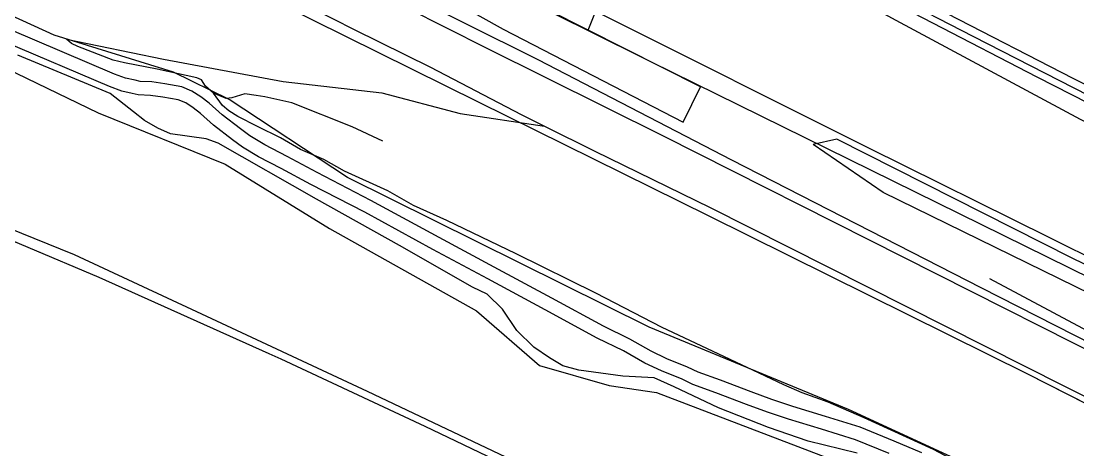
# Model space of a CAD drawing. Header units: millimetres. Extents: x 111502 to 977541, y 8702 to 1044108.
# Drawn here: x 975663.2 to 975820.3, y 476015.8 to 476079.6 of the extents above; entities that cross this region are included whole.
import ezdxf

# ---------------------------------------------------------------- set-up
doc = ezdxf.new("R2010")
doc.units = ezdxf.units.MM
doc.header["$LTSCALE"] = 0.25
doc.layers.add('X HVSS Site Background', color=8, linetype='Continuous')

# ---------------------------------------------------------------- blocks, each defined once
blk = doc.blocks.new('OS MAP')
at = {"layer": 'X HVSS Site Background'}
for points in [[(489069.49, 240940.5), (489092.5, 240925.08), (489114.61, 240910.28), (489143.44, 240890.98), (489166.22, 240876.35), (489199.3, 240853.06), (489223.87, 240836.73), (489269.62, 240806.38), (489302.27, 240784.61), (489326.42, 240769.22), (489369.36, 240741.84), (489396.31, 240725.09), (489428.2, 240706.47), (489455.32, 240690.48), (489500, 240664.75), (489529.59, 240648.27), (489564.93, 240628.79), (489595.97, 240612.71), (489616.37, 240602.3)], [(489606.89, 240562.24), (489594.63, 240568.49), (489547.22, 240591.98), (489512.93, 240608.92), (489478.43, 240626.06), (489465.94, 240627.54), (489458.32, 240631.14), (489446.68, 240641.93), (489366.24, 240677.28)], [(489427.21, 240596.64), (489452.82, 240586.27), (489471.02, 240577.8), (489496.42, 240565.95), (489525.84, 240551.98), (489552.94, 240538.01), (489569.02, 240528.48), (489575.58, 240524.59)], [(489595.88, 240549), (489589.55, 240553.25), (489567.96, 240563.2), (489538.33, 240575.47), (489493.46, 240597.7), (489475.89, 240609.34), (489467.63, 240613.36), (489449.85, 240618.86), (489427.84, 240629.02)], [(489436.58, 240616.92), (489456.42, 240607.33), (489475.27, 240599.72), (489490.82, 240590.13), (489512.64, 240577.89), (489522.03, 240569.76), (489532.4, 240566.79), (489539.39, 240565.73), (489574.31, 240552.4), (489584.9, 240544.78), (489589.22, 240540.99)], [(489578.86, 240556.78), (489574.74, 240558.49), (489569.67, 240560.57), (489564.52, 240562.18), (489559.66, 240563.68), (489556.57, 240564.7), (489553.48, 240565.83), (489548.91, 240567.57), (489545.59, 240568.77), (489544.02, 240569.53), (489540.95, 240570.77), (489538.62, 240571.87), (489535.43, 240573.69), (489531.53, 240575.61), (489523.83, 240579.78), (489515.28, 240584.39), (489507.11, 240588.79), (489496.97, 240594.32), (489488.98, 240598.44), (489484.53, 240600.82), (489481.21, 240602.55), (489478.97, 240603.91), (489477.57, 240604.94), (489474.84, 240607.06), (489472.89, 240608.77), (489471.69, 240609.7), (489470.35, 240610.57), (489468.86, 240611.19), (489466.31, 240611.64), (489464.38, 240611.92), (489462.66, 240611.99), (489461.93, 240612.17), (489460.49, 240612.48), (489458.85, 240613.09), (489443.29, 240619.74)], [(489529.2, 240619.58), (489502.38, 240632.85), (489494.51, 240636.59), (489486.1, 240640.59), (489481.78, 240642.64), (489480.81, 240643.13)], [(489529.2, 240619.58), (489529.25, 240619.65), (489537.89, 240641.34), (489538.66, 240643.27), (489538.68, 240643.35)], [(489538.68, 240643.35), (489586.43, 240618.71), (489616.47, 240603.37)], [(489448.94, 240642.4), (489450.27, 240641.87), (489451.88, 240640.29), (489457.08, 240635.09), (489460.61, 240631.65), (489463.34, 240630.12), (489465.45, 240629.33), (489468.37, 240628.85), (489472.63, 240628.38), (489479.66, 240627.19), (489488.23, 240622.9), (489494.45, 240619.71), (489505.8, 240614.1), (489519.31, 240607.09), (489522.77, 240605.36)], [(489611.59, 240567.9), (489540.57, 240603.8), (489514.13, 240616.95), (489490.57, 240628.89), (489480.29, 240634.14), (489472.32, 240638.21)], [(489569.23, 240556.71), (489561.94, 240558.52), (489556.04, 240560.56), (489548.62, 240563.46), (489542.06, 240566.59), (489539.08, 240567.91), (489534.4, 240568.16), (489527.88, 240569.08), (489525.47, 240569.73), (489523.5, 240570.88), (489521.17, 240572.49), (489518.63, 240574.98), (489516.5, 240578.13), (489514.22, 240580.36), (489512.08, 240581.39), (489501.19, 240587.62), (489488.86, 240594.51), (489474.23, 240602.8), (489472.45, 240603.49), (489467.16, 240604.22), (489465.28, 240605.06), (489463.28, 240606.21), (489461.68, 240607.46), (489458.2, 240610.2), (489444.47, 240615.92)], [(489573.98, 240556.65), (489568.99, 240558.69), (489563.92, 240560.27), (489559.06, 240561.77), (489555.91, 240562.81), (489552.78, 240563.96), (489548.21, 240565.69), (489544.82, 240566.92), (489543.21, 240567.7), (489540.15, 240568.94), (489537.7, 240570.1), (489534.49, 240571.92), (489530.61, 240573.83), (489522.88, 240578.02), (489514.33, 240582.63), (489506.16, 240587.03), (489496.04, 240592.55), (489488.05, 240596.67), (489483.6, 240599.05), (489480.23, 240600.81), (489477.86, 240602.25), (489476.37, 240603.34), (489473.57, 240605.51), (489471.61, 240607.23), (489470.53, 240608.07), (489469.42, 240608.8), (489468.3, 240609.26), (489466, 240609.66), (489464.19, 240609.93), (489462.37, 240610), (489461.48, 240610.22), (489459.93, 240610.56), (489458.11, 240611.23), (489442.5, 240617.91)], [(489613.93, 240577.77), (489538.59, 240614.93), (489529.2, 240619.58)], [(489473.55, 240610.26), (489472.35, 240611.32), (489471.76, 240612.22), (489471.09, 240612.53), (489465.2, 240613.85), (489460.32, 240614.75), (489458.63, 240615.18), (489453.41, 240617.21), (489452.43, 240617.65), (489451.69, 240618.31), (489466.11, 240615.31), (489483.89, 240612.01), (489498.56, 240610.32), (489510.23, 240607.23), (489522.77, 240605.36)], [(489593.94, 240550.45), (489587.34, 240553.72), (489580.59, 240557.27), (489570.29, 240561.95), (489564.95, 240564.28), (489561.09, 240565.71), (489558.35, 240566.89), (489554.68, 240568.62), (489546.89, 240572.29), (489540.27, 240575.39), (489530.4, 240580.5), (489518.53, 240586.38), (489508.26, 240591.34), (489503.31, 240593.57), (489499.45, 240595.71), (489493.05, 240598.68), (489489.95, 240600.38), (489486.49, 240601.9), (489483.53, 240603.61), (489480.1, 240605.31), (489477.17, 240606.8), (489475.84, 240607.62), (489474.87, 240608.4), (489473.55, 240610.26)], [(489498.72, 240603.1), (489494.16, 240605.23), (489485.18, 240608.83), (489481.2, 240609.69), (489479.91, 240609.93), (489478.22, 240610.17), (489476.27, 240609.54), (489475.46, 240609.45), (489473.55, 240610.26)], [(489522.77, 240605.36), (489530.24, 240601.64), (489547.37, 240593.27), (489605.88, 240563.76), (489607.48, 240562.96)], [(489435.37, 240591.81), (489456.5, 240582.87), (489481.77, 240571.56), (489483.55, 240570.76), (489504.97, 240560.71), (489516.46, 240555.23), (489539.43, 240543.68), (489544.53, 240541.18), (489550.47, 240537.85), (489561.99, 240531.18), (489567.04, 240528.04)]]:
    blk.add_lwpolyline(points, dxfattribs=at)
at = {"layer": 'X HVSS Site Background', "flags": 128}
for points in [[(489682.9, 240530.39), (489667.45, 240535.68), (489667.45, 240535.68), (489643.32, 240544.36), (489643.32, 240544.36), (489626.6, 240552.19), (489626.6, 240552.19), (489594.63, 240568.49), (489594.63, 240568.49), (489547.22, 240591.98), (489547.22, 240591.98), (489512.93, 240608.92), (489512.93, 240608.92), (489478.43, 240626.06), (489478.43, 240626.06), (489465.94, 240627.54), (489465.94, 240627.54), (489458.32, 240631.14), (489458.32, 240631.14), (489446.68, 240641.93), (489446.68, 240641.93), (489366.24, 240677.28)], [(489427.21, 240596.64), (489452.82, 240586.27), (489452.82, 240586.27), (489471.02, 240577.8), (489471.02, 240577.8), (489496.42, 240565.95), (489496.42, 240565.95), (489525.84, 240551.98), (489525.84, 240551.98), (489552.94, 240538.01), (489552.94, 240538.01), (489569.02, 240528.48), (489569.02, 240528.48), (489605.01, 240507.1), (489605.01, 240507.1), (489613.26, 240500.54), (489613.26, 240500.54), (489629.98, 240490.8), (489629.98, 240490.8), (489657.29, 240480.01), (489657.29, 240480.01), (489681.39, 240468.36), (489681.39, 240468.36), (489701.18, 240458.94)], [(489694.12, 240503.5), (489664.91, 240514.3), (489664.91, 240514.3), (489620.03, 240534.62), (489620.03, 240534.62), (489603.1, 240544.14), (489603.1, 240544.14), (489589.55, 240553.25), (489589.55, 240553.25), (489567.96, 240563.2), (489567.96, 240563.2), (489538.33, 240575.47), (489538.33, 240575.47), (489493.46, 240597.7), (489493.46, 240597.7), (489475.89, 240609.34), (489475.89, 240609.34), (489467.63, 240613.36), (489467.63, 240613.36), (489449.85, 240618.86), (489449.85, 240618.86), (489427.84, 240629.02)], [(489436.58, 240616.92), (489456.42, 240607.33), (489456.42, 240607.33), (489475.27, 240599.72), (489475.27, 240599.72), (489490.82, 240590.13), (489490.82, 240590.13), (489512.64, 240577.89), (489512.64, 240577.89), (489522.03, 240569.76), (489522.03, 240569.76), (489532.4, 240566.79), (489532.4, 240566.79), (489539.39, 240565.73), (489539.39, 240565.73), (489574.31, 240552.4), (489574.31, 240552.4), (489584.9, 240544.78), (489584.9, 240544.78), (489602.25, 240529.54)], [(489578.86, 240556.78), (489574.74, 240558.49), (489574.74, 240558.49), (489569.67, 240560.57), (489569.67, 240560.57), (489564.52, 240562.18), (489564.52, 240562.18), (489559.66, 240563.68), (489559.66, 240563.68), (489556.57, 240564.7), (489556.57, 240564.7), (489553.48, 240565.83), (489553.48, 240565.83), (489548.91, 240567.57), (489548.91, 240567.57), (489545.59, 240568.77), (489545.59, 240568.77), (489544.02, 240569.53), (489544.02, 240569.53), (489540.95, 240570.77), (489540.95, 240570.77), (489538.62, 240571.87), (489538.62, 240571.87), (489535.43, 240573.69), (489535.43, 240573.69), (489531.53, 240575.61), (489531.53, 240575.61), (489523.83, 240579.78), (489523.83, 240579.78), (489515.28, 240584.39), (489515.28, 240584.39), (489507.11, 240588.79), (489507.11, 240588.79), (489496.97, 240594.32), (489496.97, 240594.32), (489488.98, 240598.44), (489488.98, 240598.44), (489484.53, 240600.82), (489484.53, 240600.82), (489481.21, 240602.55), (489481.21, 240602.55), (489478.97, 240603.91), (489478.97, 240603.91), (489477.57, 240604.94), (489477.57, 240604.94), (489474.84, 240607.06), (489474.84, 240607.06), (489472.89, 240608.77), (489472.89, 240608.77), (489471.69, 240609.7), (489471.69, 240609.7), (489470.35, 240610.57), (489470.35, 240610.57), (489468.86, 240611.19), (489468.86, 240611.19), (489466.31, 240611.64), (489466.31, 240611.64), (489464.38, 240611.92), (489464.38, 240611.92), (489462.66, 240611.99), (489462.66, 240611.99), (489461.93, 240612.17), (489461.93, 240612.17), (489460.49, 240612.48), (489460.49, 240612.48), (489458.85, 240613.09), (489458.85, 240613.09), (489443.29, 240619.74)], [(489538.37, 240645.89), (489542.9, 240643.4), (489542.9, 240643.4), (489557.7, 240635.1), (489557.7, 240635.1), (489570.6, 240628), (489570.6, 240628), (489582.6, 240622.1), (489582.6, 240622.1), (489601.3, 240612.5), (489601.3, 240612.5), (489618.1, 240604), (489618.1, 240604), (489659, 240583.1), (489659, 240583.1), (489698.8, 240563.6)], [(489488.23, 240622.9), (489494.45, 240619.71), (489494.45, 240619.71), (489505.8, 240614.1), (489505.8, 240614.1), (489519.31, 240607.09), (489519.31, 240607.09), (489522.77, 240605.36)], [(489541.37, 240639.43), (489545.6, 240637.1), (489545.6, 240637.1), (489575, 240621.1), (489575, 240621.1), (489602.4, 240606.4), (489602.4, 240606.4), (489629.8, 240592.6), (489629.8, 240592.6), (489660.9, 240577.1), (489660.9, 240577.1), (489667.5, 240573.6), (489667.5, 240573.6), (489689.4, 240563.1)], [(489493.66, 240634.54), (489499.25, 240629.51), (489499.25, 240629.51), (489516.61, 240619.79), (489516.61, 240619.79), (489543.4, 240605.94), (489543.4, 240605.94), (489545.97, 240611.21), (489545.97, 240611.21), (489512.04, 240628.33), (489512.04, 240628.33), (489507.22, 240631.06), (489507.22, 240631.06), (489507.02, 240631.93), (489507.02, 240631.93), (489507.81, 240633.3)], [(489691.1, 240538.7), (489671.4, 240544.9), (489671.4, 240544.9), (489659.3, 240548.5), (489659.3, 240548.5), (489648.5, 240551.5), (489648.5, 240551.5), (489639.6, 240555.6), (489639.6, 240555.6), (489623.8, 240562.9), (489623.8, 240562.9), (489587.7, 240581.3), (489587.7, 240581.3), (489550.6, 240600.3), (489550.6, 240600.3), (489521.8, 240615.2), (489521.8, 240615.2), (489500, 240626.1), (489500, 240626.1), (489496.7, 240627.8), (489496.7, 240627.8), (489486.98, 240632.6)], [(489569.23, 240556.71), (489561.94, 240558.52), (489561.94, 240558.52), (489556.04, 240560.56), (489556.04, 240560.56), (489548.62, 240563.46), (489548.62, 240563.46), (489542.06, 240566.59), (489542.06, 240566.59), (489539.08, 240567.91), (489539.08, 240567.91), (489534.4, 240568.16), (489534.4, 240568.16), (489527.88, 240569.08), (489527.88, 240569.08), (489525.47, 240569.73), (489525.47, 240569.73), (489523.5, 240570.88), (489523.5, 240570.88), (489521.17, 240572.49), (489521.17, 240572.49), (489518.63, 240574.98), (489518.63, 240574.98), (489516.5, 240578.13), (489516.5, 240578.13), (489514.22, 240580.36), (489514.22, 240580.36), (489512.08, 240581.39), (489512.08, 240581.39), (489501.19, 240587.62), (489501.19, 240587.62), (489488.86, 240594.51), (489488.86, 240594.51), (489474.23, 240602.8), (489474.23, 240602.8), (489472.45, 240603.49), (489472.45, 240603.49), (489467.16, 240604.22), (489467.16, 240604.22), (489465.28, 240605.06), (489465.28, 240605.06), (489463.28, 240606.21), (489463.28, 240606.21), (489461.68, 240607.46), (489461.68, 240607.46), (489458.2, 240610.2), (489458.2, 240610.2), (489444.47, 240615.92)], [(489573.98, 240556.65), (489568.99, 240558.69), (489568.99, 240558.69), (489563.92, 240560.27), (489563.92, 240560.27), (489559.06, 240561.77), (489559.06, 240561.77), (489555.91, 240562.81), (489555.91, 240562.81), (489552.78, 240563.96), (489552.78, 240563.96), (489548.21, 240565.69), (489548.21, 240565.69), (489544.82, 240566.92), (489544.82, 240566.92), (489543.21, 240567.7), (489543.21, 240567.7), (489540.15, 240568.94), (489540.15, 240568.94), (489537.7, 240570.1), (489537.7, 240570.1), (489534.49, 240571.92), (489534.49, 240571.92), (489530.61, 240573.83), (489530.61, 240573.83), (489522.88, 240578.02), (489522.88, 240578.02), (489514.33, 240582.63), (489514.33, 240582.63), (489506.16, 240587.03), (489506.16, 240587.03), (489496.04, 240592.55), (489496.04, 240592.55), (489488.05, 240596.67), (489488.05, 240596.67), (489483.6, 240599.05), (489483.6, 240599.05), (489480.23, 240600.81), (489480.23, 240600.81), (489477.86, 240602.25), (489477.86, 240602.25), (489476.37, 240603.34), (489476.37, 240603.34), (489473.57, 240605.51), (489473.57, 240605.51), (489471.61, 240607.23), (489471.61, 240607.23), (489470.53, 240608.07), (489470.53, 240608.07), (489469.42, 240608.8), (489469.42, 240608.8), (489468.3, 240609.26), (489468.3, 240609.26), (489466, 240609.66), (489466, 240609.66), (489464.19, 240609.93), (489464.19, 240609.93), (489462.37, 240610), (489462.37, 240610), (489461.48, 240610.22), (489461.48, 240610.22), (489459.93, 240610.56), (489459.93, 240610.56), (489458.11, 240611.23), (489458.11, 240611.23), (489442.5, 240617.91)], [(489690.8, 240545.7), (489674.9, 240552.5), (489674.9, 240552.5), (489654.9, 240561), (489654.9, 240561), (489640.3, 240567.6), (489640.3, 240567.6), (489622.3, 240576.6), (489622.3, 240576.6), (489597.8, 240588.8), (489597.8, 240588.8), (489571, 240602.1), (489571, 240602.1), (489530.8, 240622.2)], [(489473.55, 240610.26), (489472.35, 240611.32), (489472.35, 240611.32), (489471.76, 240612.22), (489471.76, 240612.22), (489471.09, 240612.53), (489471.09, 240612.53), (489465.2, 240613.85), (489465.2, 240613.85), (489460.32, 240614.75), (489460.32, 240614.75), (489458.63, 240615.18), (489458.63, 240615.18), (489453.41, 240617.21), (489453.41, 240617.21), (489452.43, 240617.65), (489452.43, 240617.65), (489451.69, 240618.31), (489451.69, 240618.31), (489466.11, 240615.31), (489466.11, 240615.31), (489483.89, 240612.01), (489483.89, 240612.01), (489498.56, 240610.32), (489498.56, 240610.32), (489510.23, 240607.23), (489510.23, 240607.23), (489522.77, 240605.36)], [(489498.72, 240603.1), (489494.16, 240605.23), (489494.16, 240605.23), (489485.18, 240608.83), (489485.18, 240608.83), (489481.2, 240609.69), (489481.2, 240609.69), (489479.91, 240609.93), (489479.91, 240609.93), (489478.22, 240610.17), (489478.22, 240610.17), (489476.27, 240609.54), (489476.27, 240609.54), (489475.46, 240609.45), (489475.46, 240609.45), (489473.55, 240610.26)], [(489587.34, 240553.72), (489580.59, 240557.27), (489580.59, 240557.27), (489570.29, 240561.95), (489570.29, 240561.95), (489564.95, 240564.28), (489564.95, 240564.28), (489561.09, 240565.71), (489561.09, 240565.71), (489558.35, 240566.89), (489558.35, 240566.89), (489554.68, 240568.62), (489554.68, 240568.62), (489546.89, 240572.29), (489546.89, 240572.29), (489540.27, 240575.39), (489540.27, 240575.39), (489530.4, 240580.5), (489530.4, 240580.5), (489518.53, 240586.38), (489518.53, 240586.38), (489508.26, 240591.34), (489508.26, 240591.34), (489503.31, 240593.57), (489503.31, 240593.57), (489499.45, 240595.71), (489499.45, 240595.71), (489493.05, 240598.68), (489493.05, 240598.68), (489489.95, 240600.38), (489489.95, 240600.38), (489486.49, 240601.9), (489486.49, 240601.9), (489483.53, 240603.61), (489483.53, 240603.61), (489480.1, 240605.31), (489480.1, 240605.31), (489477.17, 240606.8), (489477.17, 240606.8), (489475.84, 240607.62), (489475.84, 240607.62), (489474.87, 240608.4), (489474.87, 240608.4), (489473.55, 240610.26)], [(489522.77, 240605.36), (489530.24, 240601.64), (489530.24, 240601.64), (489547.37, 240593.27), (489547.37, 240593.27), (489605.88, 240563.76), (489605.88, 240563.76), (489638.82, 240547.25), (489638.82, 240547.25), (489649.83, 240543.17)], [(489643.8, 240564.1), (489642.2, 240565.85), (489642.2, 240565.85), (489601.2, 240585.7), (489601.2, 240585.7), (489566.2, 240603.4), (489566.2, 240603.4), (489562.7, 240602.6)], [(489643.8, 240564.1), (489632.5, 240566.4), (489632.5, 240566.4), (489573.1, 240595.5), (489573.1, 240595.5), (489562.7, 240602.6)], [(489435.37, 240591.81), (489456.5, 240582.87), (489456.5, 240582.87), (489481.77, 240571.56), (489481.77, 240571.56), (489483.55, 240570.76), (489483.55, 240570.76), (489504.97, 240560.71), (489504.97, 240560.71), (489516.46, 240555.23), (489516.46, 240555.23), (489539.43, 240543.68), (489539.43, 240543.68), (489544.53, 240541.18), (489544.53, 240541.18), (489550.47, 240537.85), (489550.47, 240537.85), (489561.99, 240531.18), (489561.99, 240531.18), (489567.04, 240528.04)], [(489588.94, 240582.69), (489602.75, 240575.3), (489602.75, 240575.3), (489617.39, 240567.83), (489617.39, 240567.83), (489630.38, 240560.88), (489630.38, 240560.88), (489638.58, 240556.92), (489638.58, 240556.92), (489646.27, 240553.28), (489646.27, 240553.28), (489649.78, 240552.05), (489649.78, 240552.05), (489664.82, 240547.35), (489664.82, 240547.35), (489682.48, 240542.05)]]:
    blk.add_lwpolyline(points, dxfattribs=at)

msp = doc.modelspace()

# ---------------------------------------------------------------- block references
at = {"lineweight": 0}
msp.add_blockref('OS MAP', (486218.2, 235458.61), dxfattribs=at)

doc.saveas('drawing.dxf')
